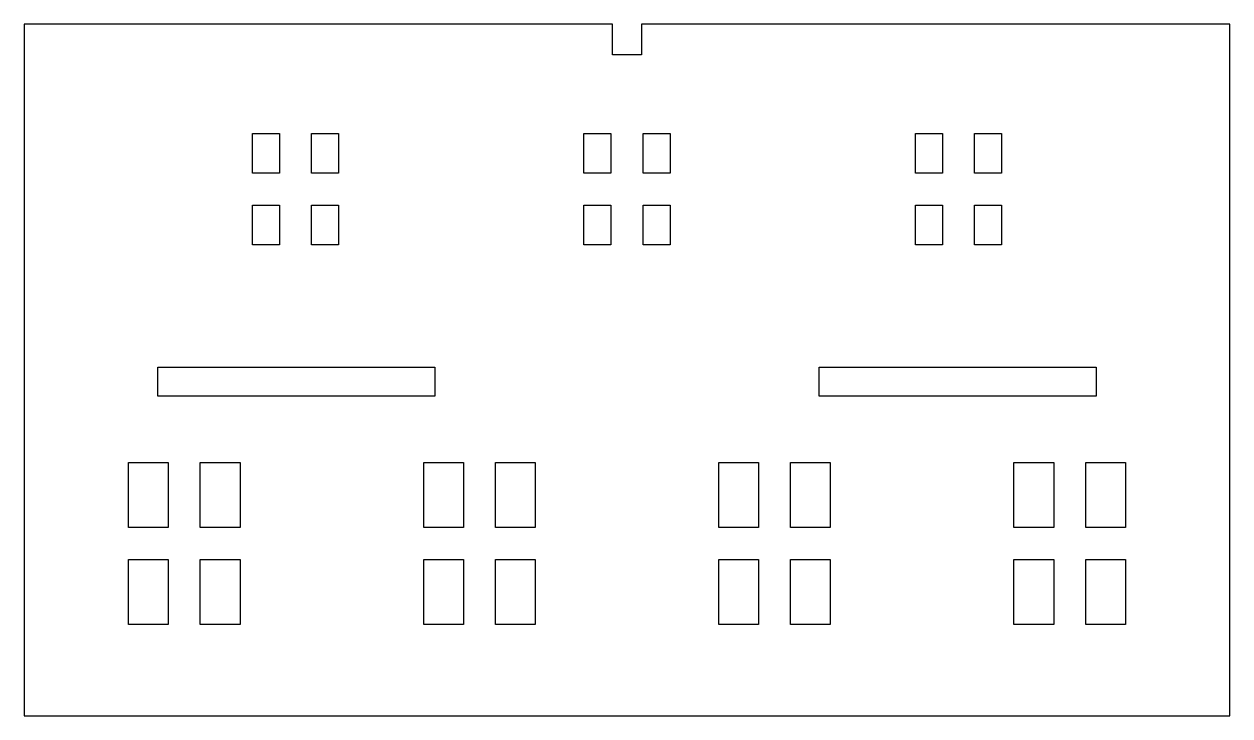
# Model space of a CAD drawing. Header units: millimetres. Extents: x -21.7 to 21.7, y -12.4 to 12.4.
import ezdxf

# ---------------------------------------------------------------- set-up
doc = ezdxf.new("R2010")
doc.units = ezdxf.units.MM
doc.layers.add('CUTOUTS', color=1, linetype='CONTINUOUS')
doc.layers.add('PERIMETER', color=5, linetype='CONTINUOUS')

msp = doc.modelspace()

# ---------------------------------------------------------------- linework, layer by layer
at = {"layer": 'CUTOUTS'}
for p, q in [((-13.452, 8.498), (-12.479, 8.498)), ((-13.452, 7.07), (-13.452, 8.498)), ((-12.479, 8.498), (-12.479, 7.07)), ((-11.329, 7.07), (-11.329, 8.498)), ((-11.329, 8.498), (-10.356, 8.498)), ((-10.356, 8.498), (-10.356, 7.07)), ((-1.548, 7.07), (-1.548, 8.498)), ((-1.548, 8.498), (-0.575, 8.498)), ((-0.575, 8.498), (-0.575, 7.07)), ((0.575, 7.07), (0.575, 8.498)), ((0.575, 8.498), (1.548, 8.498)), ((1.548, 8.498), (1.548, 7.07)), ((10.356, 8.498), (11.329, 8.498)), ((10.356, 7.07), (10.356, 8.498)), ((11.329, 8.498), (11.329, 7.07)), ((12.479, 7.07), (12.479, 8.498)), ((12.479, 8.498), (13.452, 8.498)), ((13.452, 8.498), (13.452, 7.07)), ((-12.479, 7.07), (-13.452, 7.07)), ((-10.356, 7.07), (-11.329, 7.07)), ((-0.575, 7.07), (-1.548, 7.07)), ((1.548, 7.07), (0.575, 7.07)), ((11.329, 7.07), (10.356, 7.07)), ((13.452, 7.07), (12.479, 7.07)), ((-13.452, 4.493), (-13.452, 5.92)), ((-13.452, 5.92), (-12.479, 5.92)), ((-12.479, 5.92), (-12.479, 4.493)), ((-11.329, 4.493), (-11.329, 5.92)), ((-11.329, 5.92), (-10.356, 5.92)), ((-10.356, 5.92), (-10.356, 4.493)), ((-1.548, 5.92), (-0.575, 5.92)), ((-1.548, 4.493), (-1.548, 5.92)), ((-0.575, 5.92), (-0.575, 4.493)), ((0.575, 4.493), (0.575, 5.92)), ((0.575, 5.92), (1.548, 5.92)), ((1.548, 5.92), (1.548, 4.493)), ((10.356, 4.493), (10.356, 5.92)), ((10.356, 5.92), (11.329, 5.92)), ((11.329, 5.92), (11.329, 4.493)), ((12.479, 4.493), (12.479, 5.92)), ((12.479, 5.92), (13.452, 5.92)), ((13.452, 5.92), (13.452, 4.493)), ((-12.479, 4.493), (-13.452, 4.493)), ((-10.356, 4.493), (-11.329, 4.493)), ((-0.575, 4.493), (-1.548, 4.493)), ((1.548, 4.493), (0.575, 4.493)), ((11.329, 4.493), (10.356, 4.493)), ((13.452, 4.493), (12.479, 4.493)), ((-16.847, -0.943), (-16.847, 0.107)), ((-16.847, 0.107), (-6.897, 0.107)), ((-6.897, 0.107), (-6.897, -0.943)), ((6.897, -0.943), (6.897, 0.107)), ((6.897, 0.107), (16.847, 0.107)), ((16.847, 0.107), (16.847, -0.943)), ((-6.897, -0.943), (-16.847, -0.943)), ((16.847, -0.943), (6.897, -0.943)), ((-17.903, -3.32), (-16.475, -3.32)), ((-17.903, -5.657), (-17.903, -3.32)), ((-16.475, -3.32), (-16.475, -5.657)), ((-15.325, -5.657), (-15.325, -3.32)), ((-15.325, -3.32), (-13.898, -3.32)), ((-13.898, -3.32), (-13.898, -5.657)), ((-7.302, -5.657), (-7.302, -3.32)), ((-7.302, -3.32), (-5.875, -3.32)), ((-5.875, -3.32), (-5.875, -5.657)), ((-4.725, -5.657), (-4.725, -3.32)), ((-4.725, -3.32), (-3.298, -3.32)), ((-3.298, -3.32), (-3.298, -5.657)), ((3.298, -3.32), (4.725, -3.32)), ((3.298, -5.657), (3.298, -3.32)), ((4.725, -3.32), (4.725, -5.657)), ((5.875, -5.657), (5.875, -3.32)), ((5.875, -3.32), (7.302, -3.32)), ((7.302, -3.32), (7.302, -5.657)), ((13.898, -3.32), (15.325, -3.32)), ((13.898, -5.657), (13.898, -3.32)), ((15.325, -3.32), (15.325, -5.657)), ((16.475, -5.657), (16.475, -3.32)), ((16.475, -3.32), (17.903, -3.32)), ((17.903, -3.32), (17.903, -5.657)), ((-16.475, -5.657), (-17.903, -5.657)), ((-13.898, -5.657), (-15.325, -5.657)), ((-5.875, -5.657), (-7.302, -5.657)), ((-3.298, -5.657), (-4.725, -5.657)), ((4.725, -5.657), (3.298, -5.657)), ((7.302, -5.657), (5.875, -5.657)), ((15.325, -5.657), (13.898, -5.657)), ((17.903, -5.657), (16.475, -5.657)), ((-17.903, -6.807), (-16.475, -6.807)), ((-17.903, -9.143), (-17.903, -6.807)), ((-16.475, -6.807), (-16.475, -9.143)), ((-15.325, -9.143), (-15.325, -6.807)), ((-15.325, -6.807), (-13.898, -6.807)), ((-13.898, -6.807), (-13.898, -9.143)), ((-7.302, -9.143), (-7.302, -6.807)), ((-7.302, -6.807), (-5.875, -6.807)), ((-5.875, -6.807), (-5.875, -9.143)), ((-4.725, -9.143), (-4.725, -6.807)), ((-4.725, -6.807), (-3.298, -6.807)), ((-3.298, -6.807), (-3.298, -9.143)), ((3.298, -9.143), (3.298, -6.807)), ((3.298, -6.807), (4.725, -6.807)), ((4.725, -6.807), (4.725, -9.143)), ((5.875, -9.143), (5.875, -6.807)), ((5.875, -6.807), (7.302, -6.807)), ((7.302, -6.807), (7.302, -9.143)), ((13.898, -9.143), (13.898, -6.807)), ((13.898, -6.807), (15.325, -6.807)), ((15.325, -6.807), (15.325, -9.143)), ((16.475, -9.143), (16.475, -6.807)), ((16.475, -6.807), (17.903, -6.807)), ((17.903, -6.807), (17.903, -9.143)), ((-16.475, -9.143), (-17.903, -9.143)), ((-13.898, -9.143), (-15.325, -9.143)), ((-5.875, -9.143), (-7.302, -9.143)), ((-3.298, -9.143), (-4.725, -9.143)), ((4.725, -9.143), (3.298, -9.143)), ((7.302, -9.143), (5.875, -9.143)), ((15.325, -9.143), (13.898, -9.143)), ((17.903, -9.143), (16.475, -9.143))]:
    msp.add_line(p, q, dxfattribs=at)
at = {"layer": 'PERIMETER'}
for p, q in [((-0.525, 12.43), (-21.652, 12.43)), ((-21.652, 12.43), (-21.652, -12.43)), ((-0.525, 11.33), (-0.525, 12.43)), ((21.652, 12.43), (0.525, 12.43)), ((0.525, 12.43), (0.525, 11.33)), ((21.652, -12.43), (21.652, 12.43)), ((0.525, 11.33), (-0.525, 11.33)), ((-21.652, -12.43), (21.652, -12.43))]:
    msp.add_line(p, q, dxfattribs=at)

doc.saveas('drawing.dxf')
